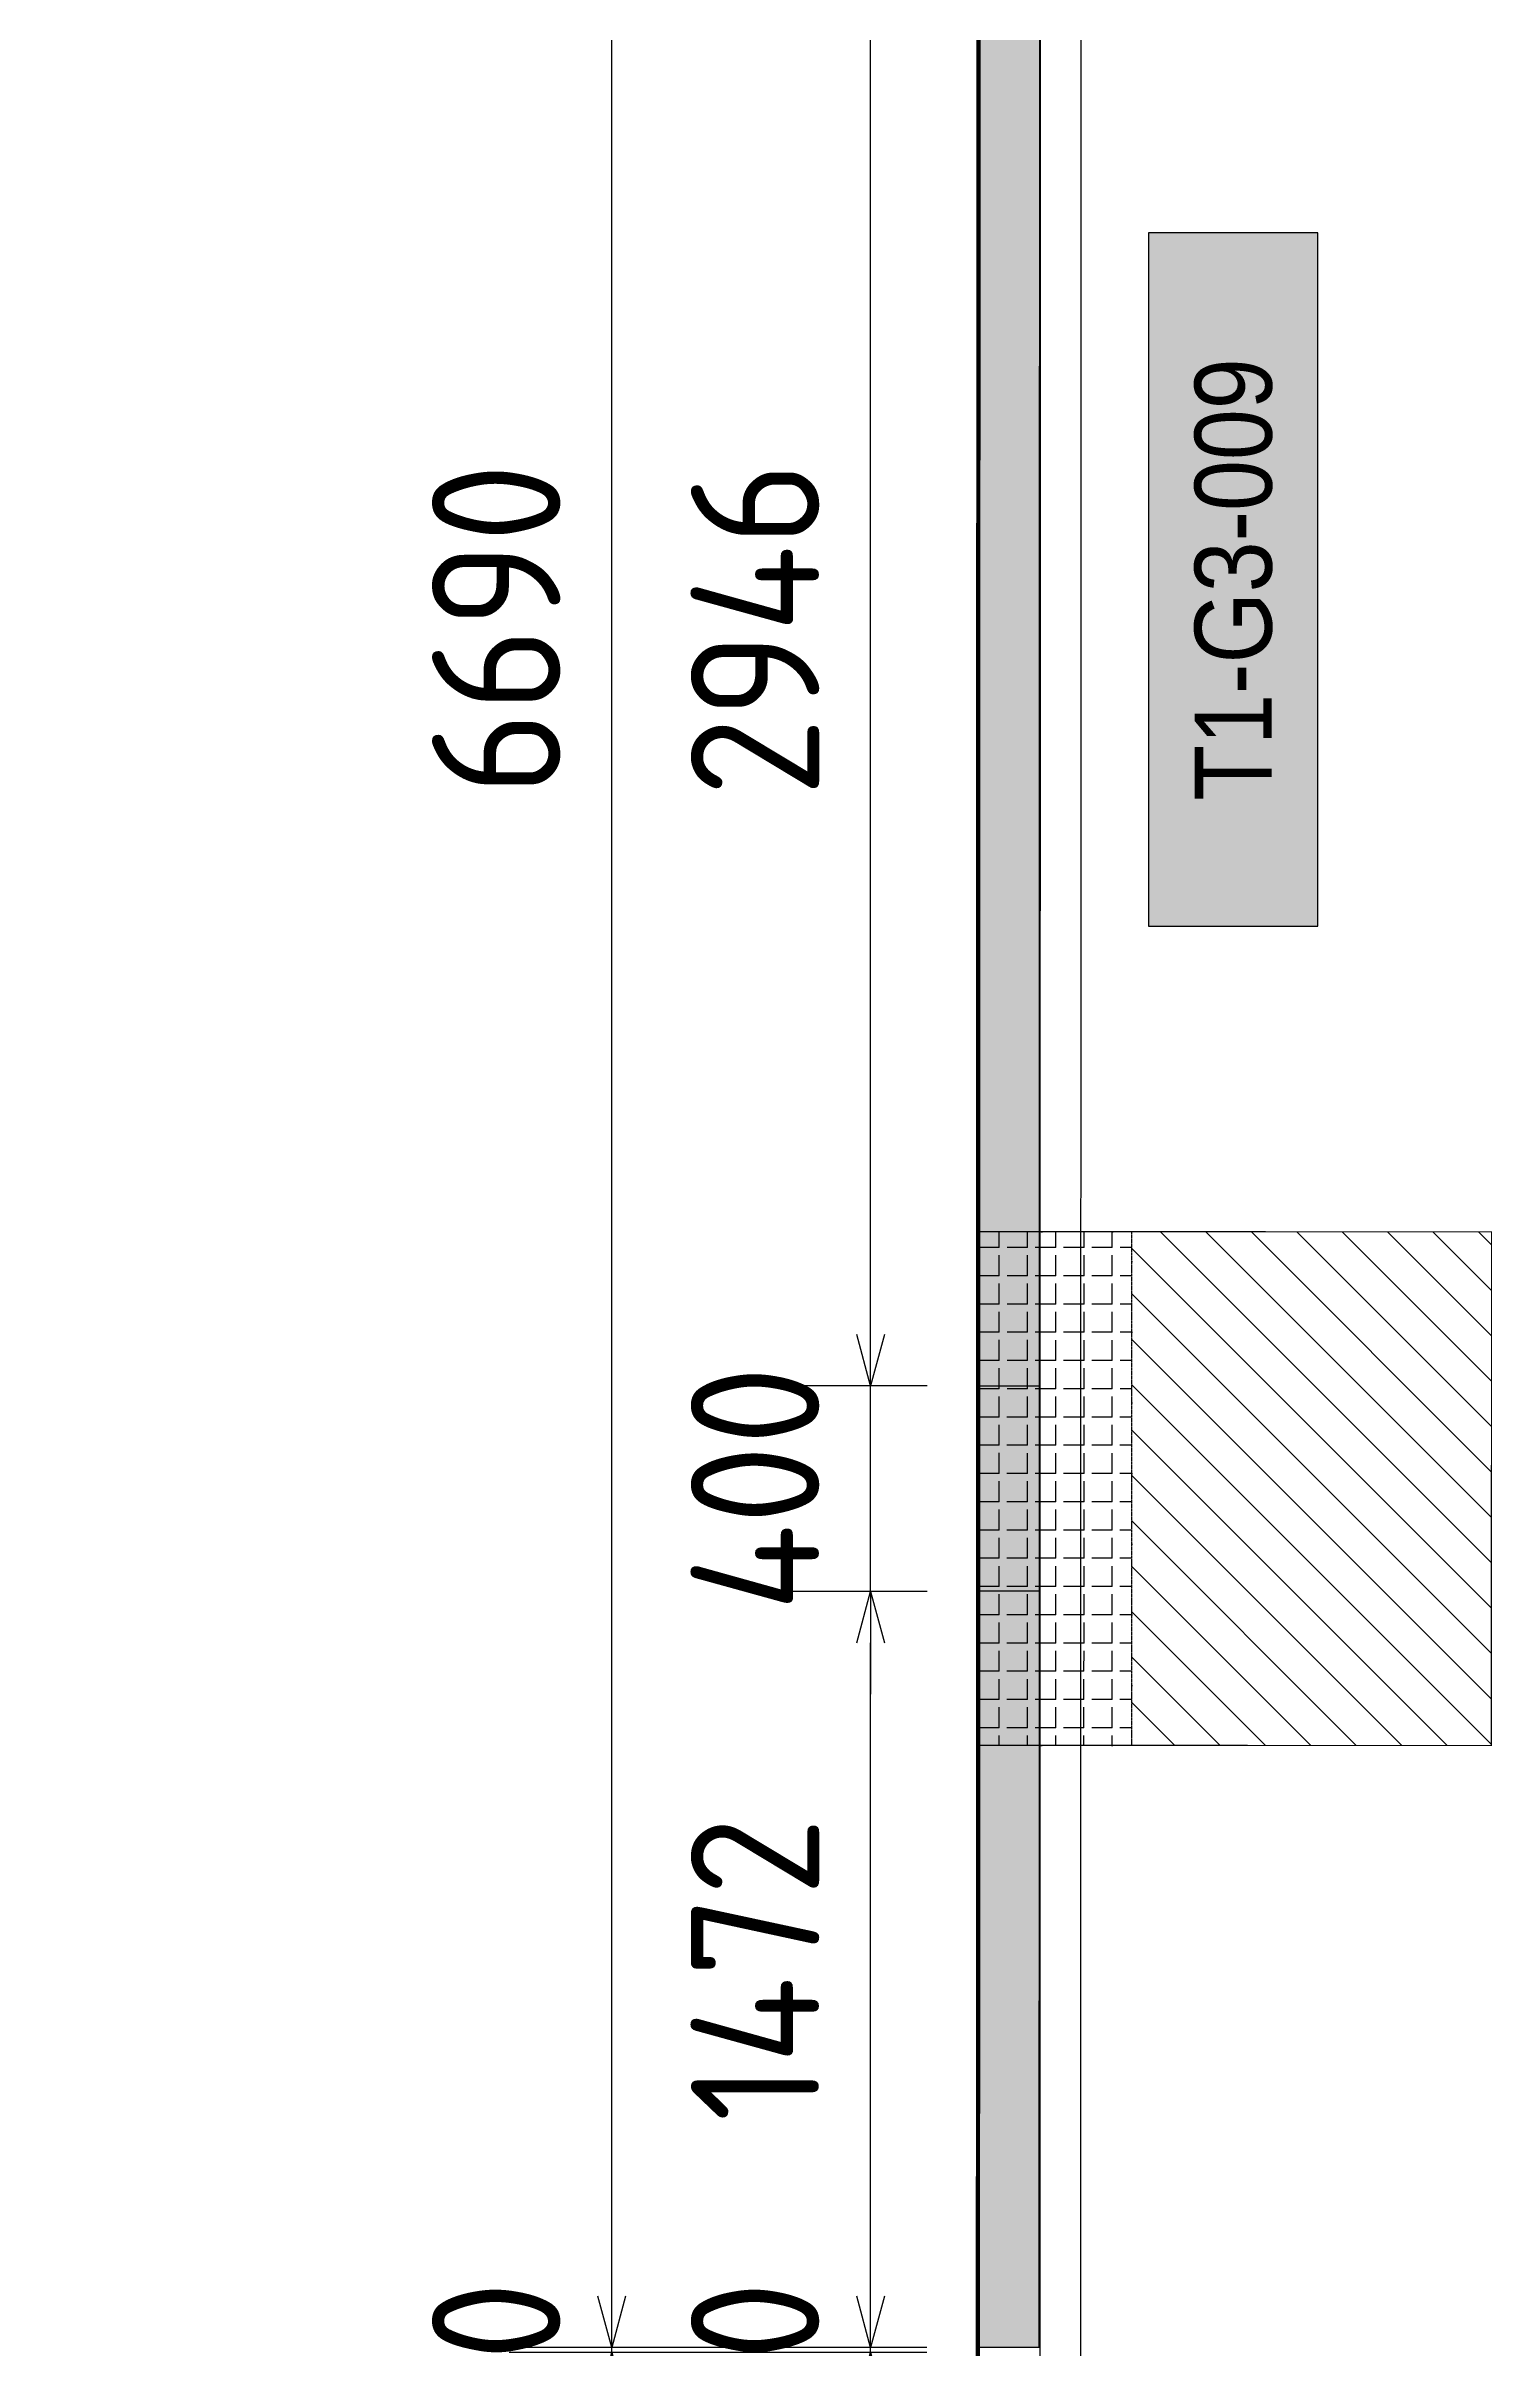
# Model space of a CAD drawing. Header units: centimetres. Extents: x -6122352 to 7132207, y -1694241 to 1947892.
# Drawn here: x 21553 to 24372, y -120235 to -115750 of the extents above; entities that cross this region are included whole.
import ezdxf
from ezdxf.enums import TextEntityAlignment as Align

# ---------------------------------------------------------------- set-up
doc = ezdxf.new("R2010")
doc.units = ezdxf.units.CM
doc.header["$MEASUREMENT"] = 0
doc.header["$PDMODE"] = 66
doc.header["$PDSIZE"] = 100
doc.linetypes.add('DASHED2', pattern=[0.375, 0.25, -0.125])
for name, color, linetype, lineweight, true_color in [('08-Compound Wall-2', 6, 'Continuous', 25, 0xff00ff), ('23585-XR-AR-DAMAC PLOT LIMITS$0$1-End units', 7, 'Continuous', 5, 0xf8991e), ('23585-XR-AR-DAMAC PLOT LIMITS$0$1-Open Space', 7, 'Continuous', 5, 0x90cf5a)]:
    doc.layers.add(name, color=color, linetype=linetype, lineweight=lineweight, true_color=true_color)
for name, color, linetype in [('@MI-FOOTINGS', 7, 'Continuous'), ('@MI-REF LAYER', 7, 'Continuous'), ('@MI-TYPE-01', 30, 'Continuous'), ('PANEL-TAGS', 7, 'Continuous')]:
    doc.layers.add(name, color=color, linetype=linetype)
doc.layers.add('A-ANNO-TEXT', color=3, linetype='Continuous', lineweight=25)
doc.styles.add('PANELTAG_STYLE', font='arial.ttf')
doc.styles.add('Schueco-BEMSTIL', font='isocpeur.ttf', dxfattribs={"width": 0.9})
doc.dimstyles.new('MI- JWC-TXT-2.5 MM', dxfattribs={"dimscale": 1.5, "dimtxt": 2.5, "dimasz": 1, "dimexe": 2, "dimexo": 1, "dimgap": 1, "dimtad": 1, "dimdec": 0, "dimdsep": 46, "dimtxsty": 'Schueco-BEMSTIL', "dimblk": 'OPEN30', "dimcen": 0, "dimdle": 2, "dimclrd": 140, "dimclre": 8, "dimclrt": 40, "dimadec": 0, "dimazin": 2, "dimtfac": 1, "dimtdec": 0, "dimtix": 1, "dimtmove": 2, "dimatfit": 3, "dimldrblk": 'OPEN', "dimfxl": 2, "dimlwd": -1, "dimlwe": -1, "dimarcsym": 0})

# ---------------------------------------------------------------- blocks, each defined once
blk = doc.blocks.new('23585-XR-AR-BOUNDARY WALLS AND SETBACKS')
at = {"layer": '08-Compound Wall-2'}
for points in [[(496541.7731, 2768864.5804), (496524.1519, 2768880.7264), (496522.0914, 2768878.4777), (496518.038, 2768874.0539), (496513.9846, 2768869.6301), (496509.9312, 2768865.2065), (496505.8776, 2768860.7825), (496503.7496, 2768858.4601), (496501.8242, 2768856.3589), (496497.7708, 2768851.9351), (496497.5682, 2768851.714), (496493.7174, 2768847.5113), (496493.5148, 2768847.2902), (496489.4614, 2768842.8663), (496487.6696, 2768840.911), (496505.2906, 2768824.7644)], [(496457.5374, 2768843.6994), (496457.4023, 2768843.5519), (496475.1712, 2768827.2705), (496481.3544, 2768834.0187), (496485.4066, 2768838.4413), (496487.5344, 2768840.7635), (496505.1555, 2768824.6169), (496505.2906, 2768824.7644)]]:
    blk.add_lwpolyline(points, dxfattribs=at)
blk = doc.blocks.new('A$C9d9485f6')
at = {"layer": 'A-ANNO-TEXT', "rotation": 312.4881850805905}
blk.add_blockref('23585-XR-AR-BOUNDARY WALLS AND SETBACKS', (-2377088.5348, -1504219.2521), dxfattribs=at)
blk = doc.blocks.new('23585-XR-AR-DAMAC PLOT LIMITS')
at = {"layer": '23585-XR-AR-DAMAC PLOT LIMITS$0$1-End units', "color": 251, "true_color": 0x636466}
blk.add_lwpolyline([(496511.3387, 2768831.3651), (496505.1555, 2768824.6169), (496487.4607, 2768840.8311), (496489.3877, 2768842.9339), (496493.4411, 2768847.3577), (496493.6437, 2768847.5789)], close=True, dxfattribs=at)
at = {"layer": '23585-XR-AR-DAMAC PLOT LIMITS$0$1-Open Space', "color": 251, "true_color": 0x636466}
blk.add_lwpolyline([(496481.2807, 2768834.0863), (496485.3329, 2768838.5089), (496487.4607, 2768840.8311), (496505.1555, 2768824.6169), (496500.9775, 2768820.0575), (496490.9427, 2768817.5725, 0.00131), (496483.6115, 2768820.2427, 0.002559), (496469.2457, 2768825.3501, -0.016443), (496465.7593, 2768826.6997, -0.023581), (496460.9327, 2768829.0277), (496464.1167, 2768834.2181), (496458.9169, 2768837.4077), (496455.7333, 2768832.2175, -0.007148), (496454.4089, 2768833.1595), (496453.7741, 2768839.5923), (496457.4023, 2768843.5519), (496475.0975, 2768827.3381)], format="xyb", close=True, dxfattribs=at)
blk = doc.blocks.new('A$Cf093b529')
at = {"layer": 'A-ANNO-TEXT'}
blk.add_blockref('23585-XR-AR-DAMAC PLOT LIMITS', (-495391.9901, -2768603.4419), dxfattribs=at)
blk = doc.blocks.new('A$C0dde5bbf')
at = {"color": 1, "true_color": 0xeb0000, "const_width": 0.008}
blk.add_lwpolyline([(45.1526, 0), (39.1528, 0.0001), (33.1528, 0.0001), (27.1528, 0.0001), (21.1526, 0.0003), (15.1526, 0.0003), (9.1526, 0.0003), (0, 0.0003), (0.0007, 24.0004), (2.8529, 24.0002), (8.8529, 24.0002), (9.1529, 24.0003), (14.8529, 24.0002), (15.1529, 24.0003), (21.1529, 24.0003), (24.0028, 24.0002), (27.1527, 24.0001), (33.153, 24.0001), (39.1529, 24), (45.1529, 24), (51.1529, 24), (54.3028, 24), (54.3027, 0.0001)], close=True, dxfattribs=at)
blk = doc.blocks.new('A$C9e9a1b4a')
at = {"color": 1, "true_color": 0xeb0000, "const_width": 0.008}
blk.add_lwpolyline([(50.7907, -13.4523), (44.7908, -13.4521), (38.7908, -13.4521), (32.7908, -13.4521), (26.7907, -13.452), (20.7907, -13.452), (14.7907, -13.452), (5.6381, -13.452), (5.6388, 10.5481), (8.491, 10.548), (14.491, 10.548), (14.791, 10.548), (20.491, 10.548), (20.791, 10.548), (26.791, 10.548), (29.6409, 10.5479), (32.7908, 10.5479), (38.7911, 10.5479), (44.791, 10.5478), (50.791, 10.5478), (56.791, 10.5478), (59.9409, 10.5477), (59.9408, -13.4521)], close=True, dxfattribs=at)
blk = doc.blocks.new('RCC COPING')
at = {"layer": '@MI-TYPE-01', "transparency": 33554679}
h = blk.add_hatch(color=8, dxfattribs=at)
h.dxf.hatch_style = 1
h.paths.add_polyline_path([(60, 200), (-60, 200), (-60, -200), (60, -200)])
at = {"layer": '@MI-TYPE-01', "color": 30}
blk.add_lwpolyline([(-60, 200), (60, 200), (60, -200), (-60, -200)], close=True, dxfattribs=at)
blk = doc.blocks.new('_Open30')
at = {"color": 0, "linetype": 'ByBlock', "lineweight": -2}
for p, q in [((-1, 0.268), (0, 0)), ((0, 0), (-1, -0.268)), ((0, 0), (-1, 0))]:
    blk.add_line(p, q, dxfattribs=at)
blk = doc.blocks.new('*D3725')
at = {"layer": '@MI-TYPE-01', "color": 140, "transparency": 16777216}
for p, q in [((22654.3, -120130.3), (22654.3, -120030.3)), ((22654.3, -120240.3), (22654.3, -120230.3)), ((22654.3, -120340.3), (22654.3, -120440.3))]:
    blk.add_line(p, q, dxfattribs=at)
at = {"layer": '@MI-TYPE-01', "color": 8, "transparency": 16777216}
for p, q in [((23267.9, -120230.3), (22454.3, -120230.3)), ((23267.9, -120240.3), (22454.3, -120240.3))]:
    blk.add_line(p, q, dxfattribs=at)
at = {"layer": 'Defpoints', "color": 0, "transparency": 16777216}
for p in [(22654.3, -120230.3), (23367.9, -120230.3), (23367.9, -120240.3)]:
    blk.add_point(p, dxfattribs=at)
at = {"layer": '@MI-TYPE-01', "color": 140, "transparency": 16777216, "xscale": 100, "yscale": 100, "zscale": 100}
for p, rotation in [((22654.3, -120230.3), 270), ((22654.3, -120240.3), 90)]:
    blk.add_blockref('_Open30', p, dxfattribs=dict(at, rotation=rotation))
at = {"layer": '@MI-TYPE-01', "color": 40, "transparency": 16777216, "insert": (22429.3, -120235.3), "char_height": 250, "attachment_point": 5, "rotation": 90, "style": 'Schueco-BEMSTIL'}
blk.add_mtext('10', dxfattribs=at)
blk = doc.blocks.new('_Open')
at = {"color": 0, "linetype": 'ByBlock', "lineweight": -2}
for p, q in [((-1, 0.2), (0, 0)), ((-1, -0.2), (0, 0)), ((0, 0), (-1, 0))]:
    blk.add_line(p, q, dxfattribs=at)
blk = doc.blocks.new('*D3726')
at = {"layer": '@MI-TYPE-01', "color": 8, "transparency": 16777216}
for p, q in [((23269.2, -113540.3), (22454.3, -113540.3)), ((23267.9, -120230.3), (22454.3, -120230.3))]:
    blk.add_line(p, q, dxfattribs=at)
at = {"layer": '@MI-TYPE-01', "color": 140, "transparency": 16777216}
blk.add_line((22654.3, -120130.3), (22654.3, -113640.3), dxfattribs=at)
at = {"layer": 'Defpoints', "color": 0, "transparency": 16777216}
for p in [(22654.3, -113540.3), (23369.2, -113540.3), (23367.9, -120230.3)]:
    blk.add_point(p, dxfattribs=at)
at = {"layer": '@MI-TYPE-01', "color": 140, "transparency": 16777216, "xscale": 100, "yscale": 100, "zscale": 100}
for p, rotation in [((22654.3, -113540.3), 90), ((22654.3, -120230.3), 270)]:
    blk.add_blockref('_Open30', p, dxfattribs=dict(at, rotation=rotation))
at = {"layer": '@MI-TYPE-01', "color": 40, "transparency": 16777216, "insert": (22429.3, -116885.3), "char_height": 250, "attachment_point": 5, "rotation": 90, "style": 'Schueco-BEMSTIL'}
blk.add_mtext('6690', dxfattribs=at)
blk = doc.blocks.new('*D3733')
at = {"layer": '@MI-TYPE-01', "color": 140, "transparency": 16777216}
for p, q in [((23158.3, -120130.3), (23158.3, -120030.3)), ((23158.3, -120240.3), (23158.3, -120230.3)), ((23158.3, -120340.3), (23158.3, -120440.3))]:
    blk.add_line(p, q, dxfattribs=at)
at = {"layer": '@MI-TYPE-01', "color": 8, "transparency": 16777216}
for p, q in [((23267.9, -120230.3), (22958.3, -120230.3)), ((23267.9, -120240.3), (22958.3, -120240.3))]:
    blk.add_line(p, q, dxfattribs=at)
at = {"layer": 'Defpoints', "color": 0, "transparency": 16777216}
for p in [(23158.3, -120230.3), (23367.9, -120230.3), (23367.9, -120240.3)]:
    blk.add_point(p, dxfattribs=at)
at = {"layer": '@MI-TYPE-01', "color": 140, "transparency": 16777216, "xscale": 100, "yscale": 100, "zscale": 100}
for p, rotation in [((23158.3, -120230.3), 270), ((23158.3, -120240.3), 90)]:
    blk.add_blockref('_Open30', p, dxfattribs=dict(at, rotation=rotation))
at = {"layer": '@MI-TYPE-01', "color": 40, "transparency": 16777216, "insert": (22933.3, -120235.3), "char_height": 250, "attachment_point": 5, "rotation": 90, "style": 'Schueco-BEMSTIL'}
blk.add_mtext('10', dxfattribs=at)
blk = doc.blocks.new('*D3734')
at = {"layer": '@MI-TYPE-01', "color": 8, "transparency": 16777216}
for p, q in [((23268.2, -118758.5), (22958.3, -118758.5)), ((23267.9, -120230.3), (22958.3, -120230.3))]:
    blk.add_line(p, q, dxfattribs=at)
at = {"layer": '@MI-TYPE-01', "color": 140, "transparency": 16777216}
blk.add_line((23158.3, -120130.3), (23158.3, -118858.5), dxfattribs=at)
at = {"layer": 'Defpoints', "color": 0, "transparency": 16777216}
for p in [(23158.3, -118758.5), (23368.2, -118758.5), (23367.9, -120230.3)]:
    blk.add_point(p, dxfattribs=at)
at = {"layer": '@MI-TYPE-01', "color": 140, "transparency": 16777216, "xscale": 100, "yscale": 100, "zscale": 100}
for p, rotation in [((23158.3, -118758.5), 90), ((23158.3, -120230.3), 270)]:
    blk.add_blockref('_Open30', p, dxfattribs=dict(at, rotation=rotation))
at = {"layer": '@MI-TYPE-01', "color": 40, "transparency": 16777216, "insert": (22933.3, -119494.4), "char_height": 250, "attachment_point": 5, "rotation": 90, "style": 'Schueco-BEMSTIL'}
blk.add_mtext('1472', dxfattribs=at)
blk = doc.blocks.new('*D3736')
at = {"layer": '@MI-TYPE-01', "color": 140, "transparency": 16777216}
for p, q in [((23158.3, -118258.5), (23158.3, -118158.5)), ((23158.3, -118758.5), (23158.3, -118358.5)), ((23158.3, -118858.5), (23158.3, -118958.5))]:
    blk.add_line(p, q, dxfattribs=at)
at = {"layer": '@MI-TYPE-01', "color": 8, "transparency": 16777216}
for p, q in [((23268.3, -118358.5), (22958.3, -118358.5)), ((23268.2, -118758.5), (22958.3, -118758.5))]:
    blk.add_line(p, q, dxfattribs=at)
at = {"layer": 'Defpoints', "color": 0, "transparency": 16777216}
for p in [(23158.3, -118358.5), (23368.3, -118358.5), (23368.2, -118758.5)]:
    blk.add_point(p, dxfattribs=at)
at = {"layer": '@MI-TYPE-01', "color": 140, "transparency": 16777216, "xscale": 100, "yscale": 100, "zscale": 100}
for p, rotation in [((23158.3, -118358.5), 270), ((23158.3, -118758.5), 90)]:
    blk.add_blockref('_Open30', p, dxfattribs=dict(at, rotation=rotation))
at = {"layer": '@MI-TYPE-01', "color": 40, "transparency": 16777216, "insert": (22933.3, -118558.5), "char_height": 250, "attachment_point": 5, "rotation": 90, "style": 'Schueco-BEMSTIL'}
blk.add_mtext('400', dxfattribs=at)
blk = doc.blocks.new('*D3737')
at = {"layer": '@MI-TYPE-01', "color": 8, "transparency": 16777216}
for p, q in [((23268.9, -115412.1), (22958.3, -115412.1)), ((23268.3, -118358.5), (22958.3, -118358.5))]:
    blk.add_line(p, q, dxfattribs=at)
at = {"layer": '@MI-TYPE-01', "color": 140, "transparency": 16777216}
blk.add_line((23158.3, -118258.5), (23158.3, -115512.1), dxfattribs=at)
at = {"layer": 'Defpoints', "color": 0, "transparency": 16777216}
for p in [(23158.3, -115412.1), (23368.9, -115412.1), (23368.3, -118358.5)]:
    blk.add_point(p, dxfattribs=at)
at = {"layer": '@MI-TYPE-01', "color": 140, "transparency": 16777216, "xscale": 100, "yscale": 100, "zscale": 100}
for p, rotation in [((23158.3, -115412.1), 90), ((23158.3, -118358.5), 270)]:
    blk.add_blockref('_Open30', p, dxfattribs=dict(at, rotation=rotation))
at = {"layer": '@MI-TYPE-01', "color": 40, "transparency": 16777216, "insert": (22933.3, -116885.3), "char_height": 250, "attachment_point": 5, "rotation": 90, "style": 'Schueco-BEMSTIL'}
blk.add_mtext('2946', dxfattribs=at)
blk = doc.blocks.new('T1-FOOTING')
at = {"transparency": 33554679}
h = blk.add_hatch(dxfattribs=at)
h.set_pattern_fill('ANGLE', color=256, scale=500)
h.set_pattern_definition([(0, (0, 0), (0, 137.5), [100, -37.5]), (90, (0, 0), (-137.5, 8e-15), [100, -37.5])])
h.paths.add_polyline_path([(-500, -300), (500, -300), (500, 0), (-500, 0)])
h.paths.add_polyline_path([(-499.75, -299.75), (499.75, -299.75), (499.75, -0.25), (-499.75, -0.25)], flags=16)
h = blk.add_hatch(dxfattribs=at)
h.set_pattern_fill('ANGLE', color=8, scale=200)
h.set_pattern_definition([(0, (0, 0), (0, 55), [40, -15]), (90, (0, 0), (-55, 3e-15), [40, -15])])
h.paths.add_polyline_path([(500, -300), (500, 0), (-500, 0), (-500, -300)])
h = blk.add_hatch(dxfattribs=at)
h.set_pattern_fill('ANSI31', color=8, scale=500)
h.paths.add_polyline_path([(500, -1000), (500, -300), (-500, -300), (-500, -1000)])
at = {"layer": '@MI-TYPE-01', "color": 240, "linetype": 'DASHED2', "true_color": 0xed1f24}
blk.add_line((-500, -300), (500, -300), dxfattribs=at)
at = {"layer": '@MI-TYPE-01', "color": 240, "true_color": 0xed1f24, "const_width": 2.5}
blk.add_lwpolyline([(-500, 0), (500, 0), (500, -1000), (-500, -1000)], close=True, dxfattribs=at)
blk = doc.blocks.new('PANELTAG')
at = {"layer": 'PANEL-TAGS', "color": 1}
blk.add_lwpolyline([(-13.5, -3.3), (13.5, -3.3), (13.5, 3.3), (-13.5, 3.3)], close=True, dxfattribs=at)
at = {"layer": 'PANEL-TAGS', "color": 40, "true_color": 0xffd700}
blk.add_solid([(-13.5, -3.3), (13.5, -3.3), (-13.5, 3.3), (13.5, 3.3)], dxfattribs=at)
at = {"layer": 'PANEL-TAGS', "color": 5, "style": 'PANELTAG_STYLE', "width": 0.85}
blk.add_attdef('TAGNO', text='', height=3, dxfattribs=at).set_placement((0, 0), align=Align.MIDDLE)

msp = doc.modelspace()

# ---------------------------------------------------------------- hatches: boundary and pattern name
at = {"layer": '@MI-TYPE-01', "transparency": 33554679}
h = msp.add_hatch(color=30, dxfattribs=at)
h.dxf.hatch_style = 1
h.paths.add_polyline_path([(23366.26048, -120230.26063), (23367.62466, -113540.29637), (23487.62466, -113540.32084), (23486.26048, -120230.2851)])

# ---------------------------------------------------------------- linework, layer by layer
at = {"layer": '@MI-TYPE-01', "color": 30, "const_width": 2.5}
for points in [[(23366.55685, -126607.24379), (23370.28405, -108459.0035), (23490.28405, -108459.03233), (23486.55685, -126607.27262)], [(23366.26048, -120230.26063), (23367.62466, -113540.29637), (23487.62466, -113540.32084), (23486.26048, -120230.2851)]]:
    msp.add_lwpolyline(points, close=True, dxfattribs=at)

# ---------------------------------------------------------------- block references
at = {"layer": '@MI-FOOTINGS', "color": 240, "true_color": 0xed1f24, "rotation": 89.98973417812736}
msp.add_blockref('T1-FOOTING', (23367.03751, -118558.45507), dxfattribs=at)
at = {"layer": '@MI-REF LAYER', "xscale": 1000, "yscale": 1000, "zscale": 1000}
msp.add_blockref('A$C9d9485f6', (-23958.95046, 48155.57226), dxfattribs=at)
at = {"layer": '@MI-REF LAYER', "xscale": 1000, "yscale": 1000, "zscale": 1000, "rotation": 312.4882903633292}
msp.add_blockref('A$Cf093b529', (-891608.73293, 539022.72011), dxfattribs=at)
at = {"layer": '@MI-REF LAYER', "color": 10, "xscale": 1000, "yscale": 1000, "zscale": 1000}
for name, p, rotation in [('A$C0dde5bbf', (23364.61104, -132452.49956), 359.9901192014406), ('A$C9e9a1b4a', (17729.24292, -118999.27747), 359.9901192577963)]:
    msp.add_blockref(name, p, dxfattribs=dict(at, rotation=rotation))
at = {"layer": '@MI-TYPE-01', "color": 30}
msp.add_blockref('RCC COPING', (23427.03751, -118558.45602), dxfattribs=at)
at = {"layer": 'PANEL-TAGS'}
ref = msp.add_blockref('PANELTAG', (23864.2232, -116788.67725), dxfattribs=dict(at, xscale=50.00000000000001, yscale=50.00000000000001, zscale=50.00000000000001, rotation=90.00000000000001))
ref.add_attrib('TAGNO', 'T1-G3-009', dxfattribs={"color": 5, "height": 150, "rotation": 90, "style": 'PANELTAG_STYLE', "width": 0.85}).set_placement((23864.2232, -116788.67725), align=Align.MIDDLE_CENTER)

# ---------------------------------------------------------------- dimensions: what is measured, and where the dimension line sits
at = {"layer": '@MI-TYPE-01'}
for base, p1, p2, picture, middle in [((22654.34254, -113540.2967), (23367.86652, -120230.26096), (23369.24048, -113540.2967), '*D3726', (22429.34254, -116885.27883)), ((23158.27913, -115412.10141), (23368.25095, -118358.45602), (23368.85606, -115412.10141), '*D3737', (22933.27913, -116885.27871)), ((23158.27855, -118358.45602), (23368.1688, -118758.45602), (23368.25095, -118358.45602), '*D3736', (22933.27855, -118558.45602)), ((23158.26708, -118758.45602), (23367.85721, -120230.26096), (23368.1688, -118758.45602), '*D3734', (22933.26708, -119494.35849)), ((22654.34252, -120230.26096), (23367.86447, -120240.26096), (23367.86652, -120230.26096), '*D3725', (22429.34252, -120235.26096)), ((23158.26708, -120230.26096), (23367.85516, -120240.26096), (23367.85721, -120230.26096), '*D3733', (22933.26708, -120235.26096))]:
    dim = msp.add_linear_dim(base=base, p1=p1, p2=p2, angle=90, dimstyle='MI- JWC-TXT-2.5 MM', dxfattribs=at)
    dim.commit()
    dim.dimension.update_dxf_attribs({"geometry": picture, "text_midpoint": middle})

doc.saveas('drawing.dxf')
